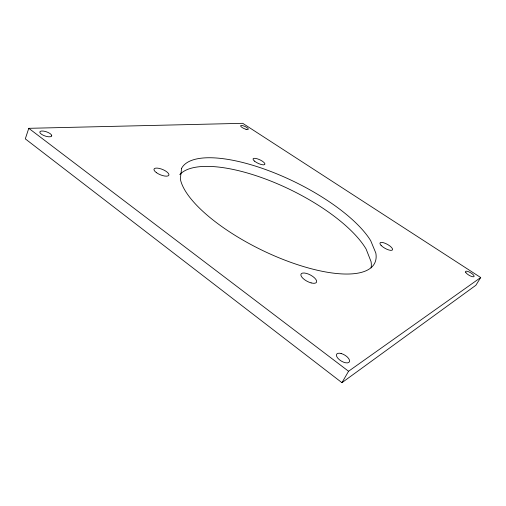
<?xml version="1.0" encoding="UTF-8"?>
<svg xmlns="http://www.w3.org/2000/svg" width="506" height="506" viewBox="0 0 506 506"><rect width="100%" height="100%" fill="white"/><g stroke="black" fill="none" stroke-linecap="round" stroke-linejoin="round"><path stroke-width="0.76" d="M28.785 128.322L25.3 138.865L341.955 382.675L475.874 285.27L480.7 277.535L242.747 123.325L28.785 128.322L348.558 371.252L480.7 277.535M341.955 382.675L348.558 371.252M179.782 174.614A107.013 39.013 26 0 1 271.368 181.287A107.013 39.013 26 0 1 366.135 249.11L371.05 261.608A107.013 39.013 26 0 1 371.088 267.921M181.591 168.327L180.326 178.903A107.563 37.868 26 0 0 286.339 260.704A107.563 37.868 26 0 0 375.813 253.025L370.721 240.736A107.563 37.868 26 0 0 270.621 171.407A107.563 37.868 26 0 0 181.591 168.327M51.732 135.848L51.41 136.342A6.281 2.214 18.9 0 1 41.574 134.33A6.281 2.214 18.9 0 1 43.655 131.111A6.281 2.214 18.9 0 1 51.732 135.848M341.107 353.498L339.545 353.22A7.432 3.46 31.2 0 0 339.362 359.709A7.432 3.46 31.2 0 0 349.538 361.493A7.432 3.46 31.2 0 0 341.107 353.498M246.049 129.283L245.081 128.973A4.206 1.145 24.5 0 1 240.748 125.602A4.206 1.145 24.5 0 1 246.972 127.582A4.206 1.145 24.5 0 1 246.049 129.283M311.108 282.898L309.046 282.196A8.76 3.555 27.9 0 1 300.956 275.485A8.76 3.555 27.9 0 1 306.503 273.423L308.521 274.113A8.76 3.555 27.9 0 1 316.579 280.805A8.76 3.555 27.9 0 1 311.108 282.898M465.918 272.702L465.545 272.089A4.978 1.474 30.6 0 1 470.814 272.873A4.978 1.474 30.6 0 1 473.211 276.814A4.978 1.474 30.6 0 1 465.918 272.702M381.1 245.41A7.135 2.309 28.9 0 0 392.049 250.223A7.135 2.309 28.9 0 0 385.673 243.512A7.135 2.309 28.9 0 0 381.1 245.41M156.462 172.685A8.02 2.884 22.3 0 0 168.795 175.329A8.02 2.884 22.3 0 0 159.105 168.378A8.02 2.884 22.3 0 0 156.462 172.685M254.493 161.129A6.527 1.98 25 0 0 264.638 164.621A6.527 1.98 25 0 0 257.839 158.973A6.527 1.98 25 0 0 254.493 161.129"/></g></svg>
